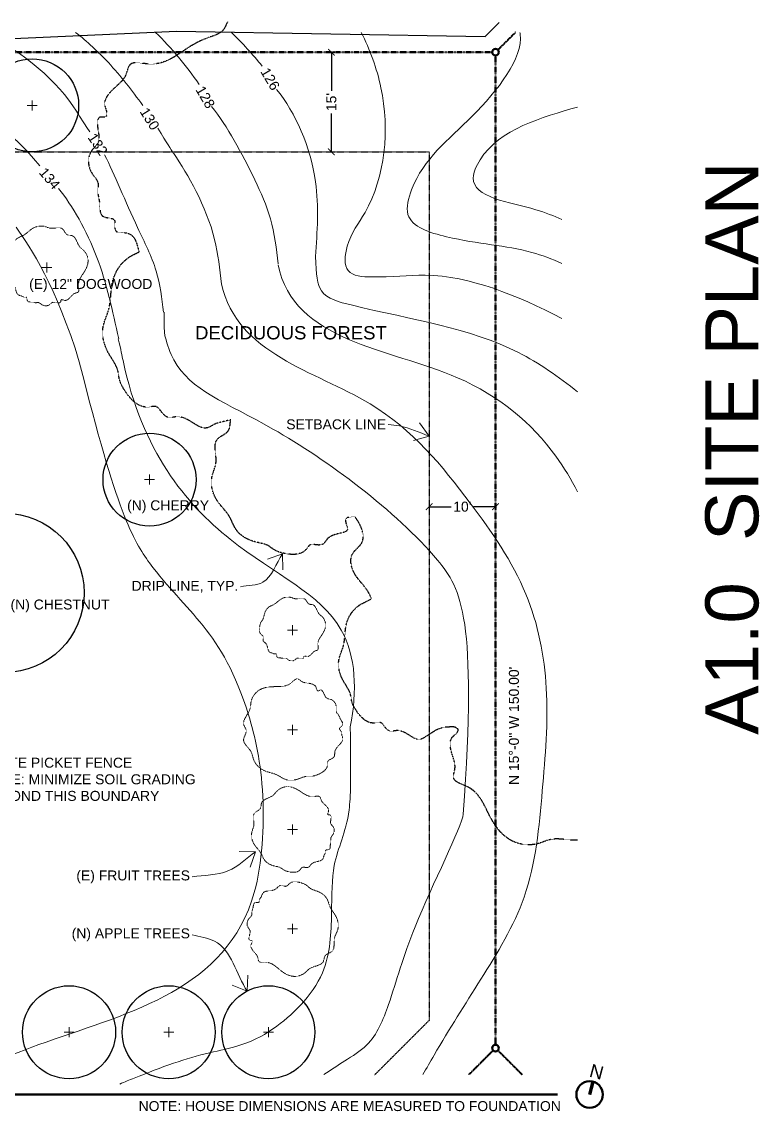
# Model space of a CAD drawing. Header units: inches. Extents: x -54 to 15382, y 469 to 41738.
# Drawn here: x 8406 to 9738, y 10412 to 12382 of the extents above; entities that cross this region are included whole.
import ezdxf

# ---------------------------------------------------------------- set-up
doc = ezdxf.new("R2010")
doc.units = ezdxf.units.IN
doc.header["$MEASUREMENT"] = 0
for name, pattern in [('DASHED2', [0.375, 0.25, -0.125]), ('HIDDEN2', [0.1875, 0.125, -0.0625]), ('PHANTOM2', [1.25, 0.625, -0.125, 0.125, -0.125, 0.125, -0.125])]:
    doc.linetypes.add(name, pattern=pattern)
doc.layers.get('0').update_dxf_attribs({"lineweight": 9})
for name, color, linetype, lineweight in [('1', 7, 'Continuous', 9), ('2', 7, 'Continuous', 18), ('3', 7, 'Continuous', 30), ('5', 7, 'Continuous', 50), ('A-DIMSx', 7, 'Continuous', 9), ('A-TEXT', 7, 'Continuous', 18), ('A-TEXTx', 7, 'Continuous', 18), ('L-PLNT', 7, 'Continuous', 18)]:
    doc.layers.add(name, color=color, linetype=linetype, lineweight=lineweight)
doc.styles.get("Standard").update_dxf_attribs({"font": 'arial.ttf'})
doc.linetypes.add('FENCELINE2', pattern='A,0.25,-0.1,[132,ltypeshp.shx,S=0.1,R=0,X=-0.1,Y=0],-0.1,1', length=1.45)
doc.dimstyles.get("Standard").update_dxf_attribs({"dimtxt": 3, "dimasz": 2, "dimexe": 0.03125, "dimexo": 0.0625, "dimgap": 0.03125, "dimtad": 0, "dimtoh": 1, "dimdec": 4, "dimlfac": 0.99985, "dimzin": 0, "dimdsep": 46, "dimlunit": 4, "dimtxsty": 'Standard', "dimblk": 'ARCHTICK', "dimblk1": 'ARCHTICK', "dimblk2": 'ARCHTICK', "dimcen": 0.09, "dimclrt": 256, "dimadec": 0, "dimazin": 0, "dimtfac": 1, "dimtdec": 4, "dimtofl": 0, "dimtmove": 0, "dimatfit": 3, "dimfxl": 1, "dimtolj": 1, "dimtzin": 0, "dimarcsym": 0})

# ---------------------------------------------------------------- blocks, each defined once
blk = doc.blocks.new('_ArchTick')
at = {"color": 0, "linetype": 'ByBlock', "lineweight": 0, "const_width": 0.15}
blk.add_lwpolyline([(-0.5, -0.5), (0.5, 0.5)], dxfattribs=at)
blk = doc.blocks.new('*D417')
at = {"layer": 'A-DIMSx', "color": 0, "lineweight": -2, "ltscale": 0.1}
for p, q in [((8955.1, 12326.5), (8971.5, 12326.5)), ((8965.5, 12326.5), (8965.5, 12256.9)), ((8965.5, 12146.5), (8965.5, 12216.1)), ((8955.1, 12146.5), (8971.5, 12146.5))]:
    blk.add_line(p, q, dxfattribs=at)
at = {"layer": 'A-DIMSx', "color": 0, "lineweight": -2, "xscale": 12, "yscale": 12, "zscale": 12}
for p, rotation in [((8965.5, 12326.5), 90), ((8965.5, 12146.5), 270)]:
    blk.add_blockref('_ArchTick', p, dxfattribs=dict(at, rotation=rotation))
at = {"layer": 'A-DIMSx', "ltscale": 0.25, "insert": (8965.5, 12236.5), "char_height": 18, "attachment_point": 5, "rotation": 90}
blk.add_mtext("\\A1;15'", dxfattribs=at)
blk = doc.blocks.new('*D419')
at = {"layer": 'A-DIMSx', "color": 0, "lineweight": -2, "ltscale": 0.1}
for p, q in [((9142, 11511.3), (9142, 11499.1)), ((9142, 11505.1), (9181.6, 11505.1)), ((9262, 11505.1), (9222.4, 11505.1)), ((9262, 11511.3), (9262, 11499.1))]:
    blk.add_line(p, q, dxfattribs=at)
at = {"layer": 'A-DIMSx', "color": 0, "lineweight": -2, "xscale": 12, "yscale": 12, "zscale": 12, "rotation": 180}
blk.add_blockref('_ArchTick', (9142, 11505.1), dxfattribs=at)
at = {"layer": 'A-DIMSx', "color": 0, "lineweight": -2, "xscale": 12, "yscale": 12, "zscale": 12}
blk.add_blockref('_ArchTick', (9262, 11505.1), dxfattribs=at)
at = {"layer": 'A-DIMSx', "ltscale": 0.25, "insert": (9202, 11505.1), "char_height": 18, "attachment_point": 5}
blk.add_mtext("\\A1;10'", dxfattribs=at)

msp = doc.modelspace()

# ---------------------------------------------------------------- linework, layer by layer
at = {"layer": '1', "ltscale": 0.1}
for points, knots in [([(8438.5950704, 12120.9324574), (8378.8479626, 12194.9120193), (8222.930734, 12307.9069964), (7984.1571585, 12304.4539408), (7822.5104238, 12317.3780324), (7760.1836929, 12353.2498029), (7747.8049853, 12362.5008975)], [343.4733793317, 343.4733793317, 343.4733793317, 343.4733793317, 634.2903649742, 880.312311174, 1052.4087822108, 1101.2924341193, 1101.2924341193, 1101.2924341193, 1101.2924341193]), ([(8528.9508259, 12182.655226), (8513.460478, 12205.6935737), (8479.7707006, 12266.0930567), (8408.1922338, 12328.7958954), (8336.321731, 12361.7827841), (8334.7294586, 12362.5008975)], [353.76617131, 353.76617131, 353.76617131, 353.76617131, 384.6410889827, 616.391739887, 621.6286824066, 621.6286824066, 621.6286824066, 621.6286824066]), ([(8624.6084967, 12230.5445083), (8605.519552, 12257.5365835), (8568.8396119, 12304.4692531), (8524.441604, 12345.7501752), (8503.2783664, 12362.5008975)], [356.6813855435, 356.6813855435, 356.6813855435, 356.6813855435, 455.9034238964, 536.1308629652, 536.1308629652, 536.1308629652, 536.1308629652]), ([(9019.5288962, 12362.5008975), (9035.0614743, 12330.7619253), (9074.5955783, 12226.8944469), (9060.6199523, 12074.557627), (8992.4277639, 11989.2149534), (8986.0892018, 11923.138991), (9061.0267905, 11917.8712365), (9186.6595441, 11935.1260875), (9299.4123514, 11887.5588099), (9382.0032097, 11845.2179717)], [142.0443008924, 142.0443008924, 142.0443008924, 142.0443008924, 248.0428412702, 475.3561808662, 544.4336273008, 588.5390780998, 632.4369802438, 728.9745699429, 992.2006170612, 992.2006170612, 992.2006170612, 992.2006170612]), ([(9305.9408635, 12362.5008975), (9306.1864636, 12361.3436732), (9313.8877405, 12317.6613809), (9217.1081553, 12196.153086), (9121.6018077, 12127.5424429), (9092.2173947, 12016.3086665), (9207.4319611, 11979.8221649), (9298.046989, 11977.5519537), (9363.9496816, 11952.8072014), (9382.0032097, 11944.9592489)], [198.0161372932, 198.0161372932, 198.0161372932, 198.0161372932, 202.7059434282, 373.2033591543, 546.6667448493, 591.5741993179, 671.9390767826, 829.0037514189, 888.2999344249, 888.2999344249, 888.2999344249, 888.2999344249]), ([(8936.9020729, 11957.4436954), (8939.9618748, 12002.5889635), (8947.4047633, 12112.4036559), (8900.5337525, 12217.0287968), (8866.6202763, 12259.4534527)], [0, 0, 0, 0, 134.558736087, 327.3106312568, 327.3106312568, 327.3106312568, 327.3106312568]), ([(8869.6270942, 11943.9526058), (8866.2923556, 11971.5061501), (8859.9098508, 12024.2421068), (8815.8634304, 12122.7156793), (8777.7236727, 12192.0409695), (8749.2002139, 12228.6340409)], [0, 0, 0, 0, 82.7583501635, 158.3948952592, 320.93833496, 320.93833496, 320.93833496, 320.93833496]), ([(9410.2401397, 12227.4125638), (9346.4916682, 12209.192474), (9254.9880123, 12184.162834), (9202.7099531, 12065.7252389), (9313.3905216, 12052.6445338), (9367.700337, 12030.4868574), (9382.0032097, 12024.2032063)], [442.2353065394, 442.2353065394, 442.2353065394, 442.2353065394, 624.6416593381, 659.4579678436, 786.1191712098, 834.8236528033, 834.8236528033, 834.8236528033, 834.8236528033]), ([(8766.8335622, 11907.4979938), (8763.8560122, 11934.6244941), (8753.8733014, 12025.5704086), (8697.3891971, 12119.608044), (8669.2530779, 12160.78373), (8651.7051918, 12189.2022101)], [0, 0, 0, 0, 81.3580284376, 272.7657540604, 320.0436776819, 320.0436776819, 320.0436776819, 320.0436776819]), ([(8662.3706383, 11856.5132138), (8659.234281, 11881.7770041), (8652.5716658, 11935.4452885), (8603.5873753, 12030.456103), (8573.7877907, 12105.8726222), (8555.8939476, 12141.2543815)], [0, 0, 0, 0, 75.767177518, 160.9534587149, 317.6460068284, 317.6460068284, 317.6460068284, 317.6460068284]), ([(8581.3047532, 11808.5522855), (8570.5388225, 11858.4761572), (8548.7577486, 11959.4795511), (8497.8233988, 12049.6234098), (8472.6435619, 12080.0538821)], [0, 0, 0, 0, 152.3082805518, 308.1422317404, 308.1422317404, 308.1422317404, 308.1422317404]), ([(8936.9020729, 11957.4436954), (8938.5978534, 11924.2367793), (8940.4795549, 11885.1332847), (9095.5701998, 11844.7182707), (9256.1871436, 11823.4151979), (9375.9297164, 11740.2470042), (9410.2401397, 11712.6324156)], [0, 0, 0, 0, 47.7400892999, 106.7864742109, 420.9535666937, 552.599087441, 552.599087441, 552.599087441, 552.599087441]), ([(9410.2401397, 11531.8228985), (9398.7293493, 11554.4342194), (9347.3303296, 11639.9906114), (9173.0883243, 11785.5095273), (8897.5502817, 11802.860511), (8869.2518115, 11942.5568349)], [3320.4224817574, 3320.4224817574, 3320.4224817574, 3320.4224817574, 3397.1898012699, 3624.2541881249, 3998.267200424, 3998.267200424, 3998.267200424, 3998.267200424]), ([(9130.4830912, 10478.5008975), (9137.5656681, 10490.043633), (9171.9752361, 10550.813634), (9236.2197376, 10651.3094219), (9330.1999959, 10803.6386888), (9346.1755127, 10989.2609458), (9362.378469, 11172.7995047), (9326.3961861, 11358.1811378), (9205.3251144, 11530.652176), (9043.8609335, 11728.1043839), (8795.7351483, 11780.4878114), (8766.8335622, 11907.4979938)], [1906.6666774259, 1906.6666774259, 1906.6666774259, 1906.6666774259, 1945.8191801988, 2106.8854085845, 2274.9458862955, 2470.0310872263, 2655.4086838617, 2829.2985472623, 3022.1361204525, 3276.9061868886, 3606.5407865628, 3606.5407865628, 3606.5407865628, 3606.5407865628]), ([(9203.8533033, 10949.5296851), (9228.3596739, 11303.9577029), (9155.9975358, 11442.9738063), (8850.890759, 11668.8961244), (8695.5815304, 11719.8586307), (8667.5181454, 11802.3452819), (8663.0702209, 11820.7065346), (8663.3500376, 11856.5982764)], [0, 0, 0, 0, 127.3908545714, 342.1014700026, 527.1790786298, 569.5081688466, 582.6925965468, 582.6925965468, 582.6925965468, 582.6925965468]), ([(8999.6235506, 11107.2008953), (9012.6223378, 11171.9052544), (9005.9779985, 11323.1773369), (8778.6371366, 11417.2625764), (8619.7995373, 11610.4161681), (8585.5843482, 11786.8524675), (8580.3780859, 11808.7654672)], [1075.0369567448, 1075.0369567448, 1075.0369567448, 1075.0369567448, 1194.7249157451, 1361.7393184498, 1530.7415141132, 1539.6179363894, 1539.6179363894, 1539.6179363894, 1539.6179363894]), ([(8510.0882437, 11767.144225), (8577.5879677, 11495.3524799), (8673.5707002, 11328.5083212), (8786.239765, 11272.8057796), (8848.0868297, 10999.5290023), (8830.2531285, 10645.2735197), (8524.6390097, 10573.0672536), (8317.837127, 10485.9807662), (8258.0954937, 10466.1978865)], [0, 0, 0, 0, 178.4559228614, 577.4070931827, 680.104435429, 773.5667602222, 1079.7849429558, 1216.8335995544, 1216.8335995544, 1216.8335995544, 1216.8335995544]), ([(8583.2747526, 10461.243452), (8592.094036, 10465.2610047), (8651.8496936, 10489.7590743), (8740.3419632, 10521.1793677), (8842.2474382, 10534.4077449), (8962.4102574, 10650.7058794), (8966.4795148, 10776.0831775), (8966.1126748, 10872.5661194), (9000.3443576, 10927.0648015), (9000.6736174, 11011.2902722), (8999.6235506, 11107.2008953)], [328.8302444497, 328.8302444497, 328.8302444497, 328.8302444497, 354.1481122149, 504.9272381112, 632.9110439964, 727.2224572895, 804.9032480814, 886.079907677, 998.326483608, 1060.8046031233, 1060.8046031233, 1060.8046031233, 1060.8046031233]), ([(8951.8718025, 10478.5008975), (8964.4877297, 10486.5443238), (8990.2105114, 10504.2947576), (9042.100319, 10535.0567237), (9077.1078895, 10622.5422714), (9109.1749957, 10747.6642536), (9201.1083352, 10926.3469651), (9203.8533033, 10949.5296851)], [1665.3387798493, 1665.3387798493, 1665.3387798493, 1665.3387798493, 1710.4920130598, 1758.9699901187, 1842.3964625003, 1977.2250680392, 2163.3143241566, 2163.3143241566, 2163.3143241566, 2163.3143241566])]:
    msp.add_open_spline(points, degree=3, knots=knots, dxfattribs=at)
for points in [[(8726.7953559, 12268.5276786), (8703.0894394, 12301.9944544), (8677.0821346, 12334.2568751), (8647.7342071, 12362.5008975)], [(8840.4893638, 12301.4553604), (8823.229028, 12322.9723436), (8804.5218096, 12343.1614058), (8784.888912, 12362.5008975)], [(8510.0882437, 11767.144225), (8469.4500271, 11901.7210813), (8421.79914, 11974.6083546), (8395.8455101, 12010.2499825)]]:
    msp.add_open_spline(points, degree=3, dxfattribs=at)
at = {"layer": '2', "linetype": 'HIDDEN2', "ltscale": 0.005}
for points, knots in [([(8409.2431805, 11884.1711256), (8408.3415495, 11884.7039502), (8405.3342619, 11886.4811259), (8396.9711552, 11887.3738437), (8395.2495193, 11899.2921213), (8392.0643535, 11908.268743), (8384.3056558, 11912.2294595), (8384.9025642, 11918.4191742), (8385.9073937, 11924.5487001), (8374.9240203, 11930.0735354), (8376.1899078, 11944.8234775), (8379.6038054, 11955.577722), (8385.9950163, 11962.836857), (8387.0908691, 11975.9750971), (8395.6166815, 11990.675738), (8412.8919872, 11996.0130122), (8424.8878912, 12010.3860065), (8444.6094775, 12014.3199134), (8460.6169289, 12005.4304804), (8480.3711556, 12013.6231747), (8485.5058219, 11994.9596604), (8504.0112009, 11996.9309237), (8506.1443727, 11976.4824247), (8521.4063703, 11966.8940242), (8527.5986013, 11952.6103385), (8524.3287349, 11938.4391461), (8516.2809513, 11924.1287814), (8505.3768212, 11911.4199786), (8511.3139812, 11892.5977121), (8499.6740546, 11890.9711825), (8494.4826639, 11883.4975275), (8485.873173, 11876.3203947), (8480.5581924, 11879.3010936), (8476.0277255, 11879.4055564), (8477.8125958, 11872.2060475), (8467.820175, 11874.2988161), (8460.6652123, 11875.0273285), (8454.8090936, 11867.1699116), (8443.6865661, 11867.9847934), (8437.6359776, 11874.8927886), (8431.0051569, 11873.2404897), (8424.8894549, 11875.5861534), (8414.6831198, 11874.1829881), (8416.2206088, 11885.8797637), (8410.6576896, 11883.4296093), (8409.1600856, 11884.2128891), (8409.1188511, 11884.2344557)], [0, 0, 0, 0, 3.1553790137, 10.5244076921, 22.3474095649, 33.6736313234, 38.662054522, 45.9408073797, 50.0172184912, 55.945467806, 77.2431375416, 85.3117667487, 90.2953802355, 105.5009609513, 123.4974048376, 137.23344123, 157.5121624871, 178.0889487975, 190.7442590928, 211.6370137145, 225.211557352, 234.0754977603, 258.6612192331, 268.9113549411, 287.8518600256, 300.2353518622, 311.3786143265, 337.090515851, 348.6903647688, 354.9310609613, 366.431400397, 377.0525509412, 382.3354847779, 384.6311187754, 387.9322772796, 397.4358386611, 403.2747462806, 410.2789791169, 423.3839533172, 430.4158491086, 435.4008059295, 441.8844378894, 451.0369532606, 458.1033157, 463.031390038, 463.1709195083, 463.1709195083, 463.1709195083, 463.1709195083]), ([(8861.6456723, 11239.0437336), (8860.9238617, 11239.4702921), (8858.5163449, 11240.8930296), (8851.8211685, 11241.6077045), (8850.442894, 11251.1490117), (8847.8929748, 11258.3353443), (8841.6816647, 11261.5061391), (8842.1595262, 11266.4613827), (8842.9639534, 11271.3684416), (8834.1710939, 11275.7914088), (8835.184514, 11287.5996359), (8837.917547, 11296.2090638), (8843.0341007, 11302.0204436), (8843.9113976, 11312.5384051), (8850.7368297, 11324.3071637), (8864.5667643, 11328.5799768), (8874.1702162, 11340.0864343), (8889.9585474, 11343.2357664), (8902.7734874, 11336.1192337), (8918.5879492, 11342.6779846), (8922.6985624, 11327.7367045), (8937.5132455, 11329.3148209), (8939.2209794, 11312.9445517), (8951.4391383, 11305.2684531), (8956.3963964, 11293.8334925), (8953.7786692, 11282.4885898), (8947.3359281, 11271.0322711), (8938.6065077, 11260.8581003), (8943.359566, 11245.7897294), (8934.0410957, 11244.4875934), (8929.8850712, 11238.5044772), (8922.9926493, 11232.7587452), (8918.7376835, 11235.1449763), (8915.1107688, 11235.2286051), (8916.5396662, 11229.4649597), (8908.5401246, 11231.1403484), (8902.8121411, 11231.723567), (8898.1239614, 11225.4332261), (8889.2197006, 11226.0855887), (8884.3758359, 11231.6158596), (8879.06746, 11230.2930937), (8874.171468, 11232.1709403), (8866.000675, 11231.047621), (8867.2315287, 11240.4116025), (8862.778073, 11238.4501046), (8861.5791498, 11239.0771678), (8861.5461391, 11239.0944331)], [0, 0, 0, 0, 2.5260731139, 8.4254294635, 17.890462674, 26.9577931411, 30.9513297869, 36.7784148429, 40.0418302567, 44.7877549591, 61.8378369537, 68.2972661435, 72.286952322, 84.4599459499, 98.8671955543, 109.8637294324, 126.0980810995, 142.5710519988, 152.7023988025, 169.4283215826, 180.2955706728, 187.3916949264, 207.074062632, 215.2799206647, 230.4429487668, 240.3566883362, 249.277548743, 269.8614921825, 279.1478778589, 284.1439353199, 293.3506575942, 301.853535604, 306.0828459561, 307.9206408122, 310.5634192885, 318.1715990944, 322.8460003274, 328.4533153835, 338.9446455349, 344.5741064716, 348.564868071, 353.7554104126, 361.0825565029, 366.7396100909, 370.6848337976, 370.7965356382, 370.7965356382, 370.7965356382, 370.7965356382]), ([(8983.4781568, 11098.1447167), (8983.5620306, 11096.8395008), (8983.8417819, 11092.4861016), (8988.7995688, 11083.2263212), (8977.7081038, 11073.0707892), (8970.6818027, 11063.4726076), (8972.0479758, 11052.6798938), (8965.2394728, 11048.9446649), (8958.2063282, 11045.6727952), (8960.2249881, 11030.4520774), (8944.1105286, 11021.3895489), (8930.6102926, 11017.3531051), (8918.6245882, 11018.8468221), (8904.2932236, 11010.7418076), (8883.1259546, 11009.2074625), (8865.4724766, 11023.2865482), (8842.2039367, 11025.564285), (8824.2792567, 11043.1549257), (8822.2015501, 11065.9266779), (8799.858103, 11080.5570993), (8815.5124977, 11098.9773551), (8800.4686011, 11116.6923853), (8820.0754536, 11133.2694053), (8819.2432557, 11155.7630886), (8829.6334301, 11172.1959366), (8846.5593064, 11178.7831463), (8866.9876892, 11180.5365387), (8887.7709769, 11178.2157858), (8903.0250822, 11197.575959), (8912.8867681, 11186.704942), (8924.2504264, 11186.6004581), (8937.7109317, 11182.7594371), (8938.3707331, 11175.1780193), (8941.4478084, 11170.4283402), (8947.6242171, 11177.3318665), (8952.4887405, 11165.5467154), (8956.766696, 11157.6493887), (8968.9937654, 11157.1285713), (8975.971754, 11145.0752995), (8973.0950213, 11133.9737314), (8979.461925, 11128.2911123), (8981.3400988, 11120.3296357), (8989.9634245, 11110.7813142), (8976.8094373, 11104.1454898), (8983.2491385, 11100.1260229), (8983.4934648, 11098.0295885), (8983.500192, 11097.9718661)], [0, 0, 0, 0, 3.9405514712, 13.1432610897, 27.9082535742, 42.0528490789, 48.282572446, 57.3725423536, 62.4633120305, 69.8667242537, 96.4640247504, 106.5404208201, 112.7641376451, 131.7534169675, 154.2280271881, 171.3820863926, 196.7068871647, 222.4039223591, 238.2083317137, 264.2999595668, 281.2523407763, 292.3219502476, 323.0254887125, 335.8262290255, 359.4798170258, 374.9447696552, 388.8608789739, 420.9708318315, 435.4571428324, 443.2507500204, 457.6127899799, 470.8768670433, 477.4743859504, 480.3412567406, 484.4638629135, 496.3322541972, 503.624093279, 512.3712326519, 528.7371985596, 537.5188844316, 543.744278861, 551.8412730246, 563.27126535, 572.0959944191, 578.2503519458, 578.4246013964, 578.4246013964, 578.4246013964, 578.4246013964]), ([(8954.0272599, 10878.1865494), (8953.4757228, 10877.2532536), (8951.6361335, 10874.1403516), (8950.712064, 10865.4835366), (8938.3752224, 10863.7014377), (8929.0833461, 10860.4044105), (8924.9835312, 10852.3732312), (8918.5764368, 10852.9911026), (8912.2316449, 10854.0312213), (8906.5127802, 10842.6621172), (8891.2448274, 10843.972462), (8880.112899, 10847.5062541), (8872.5988268, 10854.1219212), (8858.9991783, 10855.2562598), (8843.7822581, 10864.0814945), (8838.2575414, 10881.9635004), (8823.3797746, 10894.3806947), (8819.3077109, 10914.7948933), (8828.5093364, 10931.3645186), (8820.0289187, 10951.8125039), (8839.3478865, 10957.1274972), (8837.3073933, 10976.282776), (8858.4740336, 10978.4908636), (8868.3991739, 10994.2888552), (8883.1844957, 11000.6985542), (8897.8533734, 10997.3138518), (8912.6663109, 10988.9834339), (8925.8214406, 10977.6963561), (8945.3047359, 10983.8420263), (8946.9883884, 10971.7933112), (8954.7245145, 10966.4196014), (8962.1537047, 10957.5077494), (8959.0683251, 10952.0061093), (8958.9601936, 10947.3165347), (8966.4125457, 10949.1640887), (8964.2462801, 10938.820739), (8963.4921827, 10931.4144976), (8971.6255482, 10925.3527149), (8970.7820481, 10913.8395698), (8963.6314476, 10907.5764875), (8965.3417744, 10900.7127956), (8962.9137322, 10894.3823132), (8964.3661759, 10883.8175366), (8952.2586153, 10885.4090216), (8954.7948179, 10879.6507354), (8953.9840297, 10878.1005363), (8953.9617058, 10878.0578537)], [0, 0, 0, 0, 3.2661943684, 10.8940196993, 23.1322395665, 34.8562326468, 40.0198468076, 47.5542258757, 51.7737985348, 57.9102450415, 79.9558784337, 88.3078739189, 93.4665094533, 109.2061026641, 127.8345727833, 142.0530119989, 163.0439119445, 184.3433448411, 197.443103392, 219.0696012512, 233.120876166, 242.2961137894, 267.7452736741, 278.3553890924, 297.9610753736, 310.7794693357, 322.3140776815, 348.9289685057, 360.9361983962, 367.3960647609, 379.3002904453, 390.294450558, 395.7629184253, 398.1391739566, 401.5562675192, 411.393589289, 417.4375564642, 424.6877745031, 438.2529889335, 445.5318414368, 450.6918674826, 457.403201399, 466.8771485958, 474.1916781988, 479.2928240769, 479.4372537534, 479.4372537534, 479.4372537534, 479.4372537534]), ([(8836.4244058, 10796.4864642), (8837.1388983, 10797.4414462), (8839.5220066, 10800.6266802), (8841.5648222, 10809.9844322), (8855.2700674, 10810.4625696), (8865.825671, 10812.9606344), (8871.2671934, 10821.2554823), (8878.2009419, 10819.8157918), (8885.0162051, 10817.9217193), (8892.6264624, 10829.6742031), (8909.168738, 10826.4206645), (8920.9223526, 10821.2284929), (8928.3516738, 10813.0970465), (8943.090316, 10810.2349196), (8958.6807669, 10798.7684554), (8962.5910356, 10778.5522448), (8977.3822813, 10763.1977039), (8979.4018715, 10740.3852443), (8967.362465, 10723.3602219), (8974.199429, 10699.9851958), (8952.4366236, 10696.4756318), (8952.3843944, 10675.2822756), (8928.9712361, 10675.3910246), (8916.2325268, 10659.2962011), (8899.2976319, 10654.0488083), (8883.6578912, 10659.4996364), (8868.4502771, 10670.3767536), (8855.4083285, 10684.2898974), (8833.3667559, 10679.8914178), (8832.9619354, 10693.2698021), (8825.1416744, 10700.0693997), (8818.0789657, 10710.7020553), (8822.1094032, 10716.351307), (8822.7868107, 10721.4673868), (8814.4159112, 10720.335277), (8818.0184004, 10731.3894778), (8819.7262105, 10739.3997477), (8811.5535299, 10746.9992517), (8813.8487911, 10759.490569), (8822.4161352, 10765.4879057), (8821.3639237, 10773.1986276), (8824.7742575, 10779.8327566), (8824.4453771, 10791.5605949), (8837.4976215, 10788.3763922), (8835.4103533, 10794.9766057), (8836.481942, 10796.575382), (8836.5114468, 10796.6194021)], [0, 0, 0, 0, 3.5933907155, 11.9853458879, 25.4495493874, 38.348012593, 44.0289002229, 52.3180480006, 56.9603232318, 63.7114982742, 87.9655889418, 97.1542591945, 102.8296694558, 120.1460020835, 140.6406095748, 156.2834041251, 179.3771017031, 202.8102400236, 217.2222882495, 241.0152557986, 256.4741400916, 266.5685221063, 294.5670930829, 306.2400941155, 327.8098119913, 341.9123094718, 354.6024160185, 383.8834969325, 397.0935706578, 404.2005646698, 417.2973155746, 429.3928336051, 435.4091141586, 438.0234149627, 441.7828214453, 452.6056129653, 459.2550444083, 467.2315648624, 482.1556967695, 490.1637201921, 495.8406602616, 503.2243129974, 513.647328304, 521.6946028379, 527.3067643229, 527.4656624778, 527.4656624778, 527.4656624778, 527.4656624778])]:
    msp.add_open_spline(points, degree=3, knots=knots, dxfattribs=at)
at = {"layer": '3', "linetype": 'FENCELINE2', "ltscale": 0.3, "flags": 128}
msp.add_lwpolyline([(7596.8737673, 12332.3694357), (7748.2473789, 12341.3478431), (8163.1766462, 12341.3478431), (8685.5683797, 12364.9342443), (9243.0576201, 12355.2816795), (9268.3687899, 12380.5928494)], dxfattribs=at)
at = {"layer": '3', "linetype": 'DASHED2', "ltscale": 0.5}
for points in [[(7102.0032097, 12146.5008975), (9142.0032097, 12146.5008975)], [(9142.0032097, 12146.5008975), (9142.0032097, 10576.2065249)], [(9142.0032097, 10576.2065249), (9043.0253692, 10477.2286844)]]:
    msp.add_lwpolyline(points, dxfattribs=at)
at = {"layer": '3', "ltscale": 0.25}
for centre, radius in [((8424.9564386, 12230.5008975), 84), ((8637.0268705, 11554.0651803), 84), ((8375.0107764, 11349.2760351), 144), ((8491.6612344, 10555.1024065), 84), ((8671.6612344, 10555.1024065), 84), ((8851.6612344, 10555.1024065), 84)]:
    msp.add_circle(centre, radius, dxfattribs=at)
at = {"layer": '3', "linetype": 'HIDDEN2', "ltscale": 0.005}
for points, knots in [([(8777.746518, 12381.5957005), (8774.0980689, 12372.8876519), (8767.3099824, 12359.3348149), (8736.7278888, 12352.278291), (8693.9284254, 12328.2089656), (8655.9189158, 12295.5968744), (8599.6252484, 12313.353743), (8594.7606209, 12278.5410302), (8572.4084005, 12263.0146098), (8550.9430192, 12237.2653295), (8559.8576988, 12221.3692763), (8560.1701264, 12207.819548), (8538.6378225, 12213.1577412), (8544.8968785, 12183.2723916), (8547.0757148, 12161.8733168), (8523.5757385, 12144.3588269), (8526.0128886, 12111.0935525), (8546.6733324, 12092.9974417), (8541.7316342, 12073.1659716), (8548.7470491, 12054.8751196), (8544.5504599, 12024.3499947), (8579.5331969, 12028.9483197), (8572.2052709, 12012.3107313), (8574.5479054, 12007.8316946), (8574.6124066, 12007.7083705)], [839.6253752888, 839.6253752888, 839.6253752888, 839.6253752888, 860.9078426718, 897.9444115544, 931.2717002771, 1008.170899992, 1042.8637482727, 1061.5284332789, 1095.9236684276, 1127.6894239135, 1143.4896316033, 1150.3554177484, 1160.2285283333, 1188.6517962112, 1206.1148112558, 1227.0630829821, 1266.2574625702, 1287.2884687104, 1302.1974862243, 1321.5887439455, 1348.9621028063, 1370.0961918572, 1384.8350851424, 1385.2523901245, 1385.2523901245, 1385.2523901245, 1385.2523901245]), ([(8574.422999, 12008.0802148), (8575.7435316, 12001.2979522), (8586.2285938, 12001.3695061), (8610.9010429, 11999.1557787), (8614.7641313, 11977.5493338), (8617.8522362, 11965.3769633)], [0, 0, 0, 0, 9.437113032, 31.4764167958, 65.8192119629, 65.8192119629, 65.8192119629, 65.8192119629]), ([(8784.004694, 11662.1150783), (8762.4937754, 11657.066264), (8753.8217356, 11654.8366349), (8737.0451666, 11641.2962425), (8712.3222531, 11659.7780818), (8690.2785046, 11670.275338), (8669.0365764, 11663.3913383), (8658.899381, 11675.6923762), (8649.6106544, 11688.6236939), (8619.6888359, 11678.7298652), (8595.2484231, 11707.7592261), (8581.9437373, 11733.4395764), (8580.3705886, 11758.1813992), (8558.5432582, 11783.9812877), (8547.3511231, 11826.0802055), (8568.9893044, 11867.0664522), (8564.6807289, 11914.8611832), (8590.4185582, 11953.4254984), (8612.2903, 11962.6029663), (8617.8522362, 11965.3769633)], [0, 0, 0, 0, 8.0882499854, 26.9774375728, 57.2835891661, 86.3163337503, 99.1032647931, 117.7610464539, 128.2101975603, 143.4062048307, 197.9989736161, 218.6814620849, 231.4560642915, 270.4328520139, 316.5635185252, 351.7733920986, 403.7542686262, 456.49918163, 475.1435740379, 475.1435740379, 475.1435740379, 475.1435740379]), ([(9007.8745943, 11486.6775217), (8993.0062471, 11486.7357531), (8988.7890188, 11477.1252745), (9000.8838767, 11460.277058), (8976.8734549, 11456.8086705), (8958.7892582, 11450.3918729), (8950.8100454, 11434.7612919), (8938.3403189, 11435.9638163), (8925.991848, 11437.9881341), (8914.8615799, 11415.8611592), (8885.14652, 11418.4114012), (8863.4811452, 11425.2889993), (8848.8569772, 11438.1646577), (8822.3888333, 11440.3723498), (8792.7730949, 11457.5483511), (8782.020685, 11492.3509789), (8753.0650196, 11516.5177862), (8745.1398171, 11556.248662), (8763.0483644, 11588.4970855), (8746.5434586, 11628.2937182), (8784.1427552, 11638.6379567), (8782.2342146, 11656.5545219), (8783.972956, 11662.0183406), (8784.004694, 11662.1150783)], [0, 0, 0, 0, 6.356789466, 21.20234801, 45.02082859, 67.838501792, 77.8881205231, 92.5518104603, 100.7641003625, 112.7070817387, 155.6131168096, 171.8680823543, 181.9080114967, 212.5409956477, 248.7964199321, 276.4688773654, 317.3221508104, 358.7759026075, 384.2711419507, 426.3614397934, 453.7085558211, 471.5657459618, 471.8894045374, 471.8894045374, 471.8894045374, 471.8894045374]), ([(9037.961276, 11339.132656), (9036.1124814, 11343.1300082), (9028.7324433, 11359.7638647), (9003.6113263, 11380.7303037), (8995.6861238, 11420.4611795), (9030.851908, 11441.0145112), (9019.2426699, 11473.0856825), (9007.8745943, 11486.6775217)], [263.3608116552, 263.3608116552, 263.3608116552, 263.3608116552, 276.4688773654, 317.3221508104, 358.7759026075, 384.2711419507, 421.9279119216, 421.9279119216, 421.9279119216, 421.9279119216]), ([(9188.6146376, 11106.7584444), (9165.1778092, 11107.8560876), (9136.757593, 11090.2964634), (9123.5724025, 11079.6546776), (9104.1419501, 11094.1800894), (9086.8171309, 11102.4301864), (9070.1224855, 11097.0198521), (9062.1553706, 11106.6875934), (9054.8550919, 11116.8506897), (9031.3386699, 11109.0748438), (9012.1302429, 11131.8898576), (9001.6737058, 11152.0727872), (9000.4373227, 11171.5181009), (8983.2825928, 11191.7949791), (8974.4863703, 11224.8817356), (8991.4924425, 11257.0940116), (8988.1062085, 11294.6572723), (9010.2774092, 11327.8775242), (9031.382148, 11334.2890828), (9037.961276, 11339.132656)], [0, 0, 0, 0, 6.356789466, 21.20234801, 45.02082859, 67.838501792, 77.8881205231, 92.5518104603, 100.7641003625, 112.7070817387, 155.6131168096, 171.8680823543, 181.9080114967, 212.5409956477, 248.7964199321, 276.4688773654, 317.3221508104, 358.7759026075, 382.7429936384, 382.7429936384, 382.7429936384, 382.7429936384]), ([(9410.2401397, 10902.3062249), (9396.0207921, 10901.1469329), (9368.0103096, 10909.2600087), (9332.9106734, 10890.7064651), (9293.2672658, 10895.2670111), (9266.0003726, 10920.687615), (9244.5480082, 10956.8927408), (9230.3115824, 10997.3858742), (9180.920208, 11008.3293628), (9192.2275367, 11036.2525919), (9182.2906879, 11057.3549625), (9177.3927679, 11085.6649002), (9190.8211851, 11093.6431258), (9196.6775945, 11103.2673232), (9190.8469386, 11105.2782541), (9188.6146376, 11106.7584444)], [619.3791357921, 619.3791357921, 619.3791357921, 619.3791357921, 663.0099963428, 689.2835229983, 737.8325256051, 769.5743495308, 798.1371716948, 864.0428679033, 893.776029339, 909.7724124536, 939.2505075071, 966.4750331022, 980.0164443509, 985.900698252, 993.5226651934, 993.5226651934, 993.5226651934, 993.5226651934])]:
    msp.add_open_spline(points, degree=3, knots=knots, dxfattribs=at)
at = {"layer": '5', "linetype": 'PHANTOM2', "ltscale": 0.2}
msp.add_line((9266.2458504, 12330.7435381), (9298.0032097, 12362.5008975), dxfattribs=at)
at = {"layer": '5', "linetype": 'PHANTOM2', "ltscale": 0.5}
msp.add_line((9266.2458504, 10522.2582568), (9310.0032097, 10478.5008975), dxfattribs=at)
at = {"layer": '5', "ltscale": 0.1}
for p, q in [((9431.0341526, 10442.7597165), (9437.2458097, 10465.9419363)), ((9432.0000785, 10442.5008975), (9438.2117355, 10465.6831173)), ((9432.9660043, 10442.2420784), (9439.1776614, 10465.4242982)), ((6768.0000785, 10442.5008975), (9374.2401397, 10442.5008975))]:
    msp.add_line(p, q, dxfattribs=at)
at = {"layer": '5', "linetype": 'PHANTOM2', "ltscale": 0.5, "flags": 128}
for points in [[(6988.0032097, 12326.5008975), (9256.0032097, 12326.5008975)], [(9262.0032097, 12320.5008975), (9262.0032097, 10532.5008975)], [(9257.760569, 10522.2582568), (9214.0032097, 10478.5008975)]]:
    msp.add_lwpolyline(points, dxfattribs=at)
at = {"layer": '5', "ltscale": 0.1}
for centre, radius in [((9262.0032097, 12326.5008975), 6), ((9262.0032097, 10526.5008975), 6), ((9432.0000785, 10442.5008975), 24)]:
    msp.add_circle(centre, radius, dxfattribs=at)
at = {"layer": 'L-PLNT', "ltscale": 0.1}
for p, q in [((8424.9564386, 12230.5008975), (8415.9564386, 12230.5008975)), ((8424.9564386, 12239.5008975), (8424.9564386, 12221.5008975)), ((8424.9564386, 12230.5008975), (8433.9564386, 12230.5008975)), ((8442.3737981, 11937.5749817), (8460.3737981, 11937.5749817)), ((8451.3737981, 11937.5749817), (8451.3737981, 11946.5749817)), ((8451.3737981, 11937.5749817), (8451.3737981, 11928.5749817)), ((8637.0268705, 11554.0651803), (8637.0268705, 11563.0651803)), ((8628.0268705, 11554.0651803), (8646.0268705, 11554.0651803)), ((8637.0268705, 11554.0651803), (8637.0268705, 11545.0651803)), ((8895.3737981, 11281.7967735), (8895.3737981, 11290.7967735)), ((8886.3737981, 11281.7967735), (8904.3737981, 11281.7967735)), ((8895.3737981, 11281.7967735), (8895.3737981, 11272.7967735)), ((8895.3737981, 11101.7967735), (8895.3737981, 11110.7967735)), ((8886.3737981, 11101.7967735), (8904.3737981, 11101.7967735)), ((8895.3737981, 11101.7967735), (8895.3737981, 11092.7967735)), ((8895.3737981, 10921.7967735), (8895.3737981, 10930.7967735)), ((8886.3737981, 10921.7967735), (8904.3737981, 10921.7967735)), ((8895.3737981, 10921.7967735), (8895.3737981, 10912.7967735)), ((8886.3737981, 10741.7967735), (8904.3737981, 10741.7967735)), ((8895.3737981, 10741.7967735), (8895.3737981, 10750.7967735)), ((8895.3737981, 10741.7967735), (8895.3737981, 10732.7967735)), ((8491.6612344, 10555.1024065), (8491.6612344, 10564.1024065)), ((8671.6612344, 10555.1024065), (8671.6612344, 10564.1024065)), ((8851.6612344, 10555.1024065), (8851.6612344, 10564.1024065)), ((8482.6612344, 10555.1024065), (8500.6612344, 10555.1024065)), ((8491.6612344, 10555.1024065), (8491.6612344, 10546.1024065)), ((8662.6612344, 10555.1024065), (8680.6612344, 10555.1024065)), ((8671.6612344, 10555.1024065), (8671.6612344, 10546.1024065)), ((8842.6612344, 10555.1024065), (8860.6612344, 10555.1024065)), ((8851.6612344, 10555.1024065), (8851.6612344, 10546.1024065))]:
    msp.add_line(p, q, dxfattribs=at)

# ---------------------------------------------------------------- texts
at = {"ltscale": 0.5, "insert": (9640.9663685, 11092.6674618), "char_height": 96, "attachment_point": 1, "rotation": 90}
msp.add_mtext('{A1.0  SITE PLAN}', dxfattribs=at)
at = {"ltscale": 0.1, "insert": (9444.7203682, 10483.607949), "char_height": 24, "width": 44.602312358, "attachment_point": 5, "rotation": 345}
msp.add_mtext('{N}', dxfattribs=at)
at = {"ltscale": 0.5, "insert": (8617.3086652, 10430.5882281), "char_height": 18, "width": 856.235735957, "attachment_point": 1}
msp.add_mtext('{NOTE: HOUSE DIMENSIONS ARE MEASURED TO FOUNDATION}', dxfattribs=at)
at = {"layer": 'A-TEXT', "ltscale": 0.1, "char_height": 18, "attachment_point": 1}
for s, insert, rotation in [('{126}', (8852.1248468, 12300.8896542), 300.5423623323), ('{128}', (8734.9815795, 12268.0949305), 300.5423623323), ('{130}', (8633.8323153, 12228.8024374), 302.0967590376), ('{132}', (8539.3256432, 12182.5470939), 303.8481735433), ('{134}', (8449.7820948, 12120.2019499), 310.4502472078)]:
    msp.add_mtext(s, dxfattribs=dict(at, insert=insert, rotation=rotation))
at = {"layer": 'A-TEXT', "ltscale": 0.25, "attachment_point": 4}
for s, insert, char_height, width in [('{(E) 12" DOGWOOD}', (8419.4370701, 11905.018776), 18, 297.459812277), ('{DECIDUOUS FOREST}', (8719.2047678, 11819.318603), 24, 358.364660006), ('{(N) CHERRY}', (8596.4852576, 11504.8842272), 18, 233.672433366), ('{(N) CHESTNUT}', (8385.9111094, 11325.5731747), 18, 197.264456712)]:
    msp.add_mtext(s, dxfattribs=dict(at, insert=insert, char_height=char_height, width=width))
at = {"layer": 'A-TEXT', "ltscale": 0.25, "char_height": 18}
for s, insert, attachment_point in [('{SETBACK LINE}', (9064.2554926, 11653.8571013), 6), ('{DRIP LINE, TYP.}', (8797.3835428, 11360.3303225), 6), ('{WHITE PICKET FENCE\\PNOTE: MINIMIZE SOIL GRADING\\PBEYOND THIS BOUNDARY}', (8334.7874548, 11012.2072373), 4), ('{(E) FRUIT TREES}', (8710.0901431, 10835.8234876), 6), ('{(N) APPLE TREES}', (8710.0901431, 10731.1467852), 6)]:
    msp.add_mtext(s, dxfattribs=dict(at, insert=insert, attachment_point=attachment_point))
at = {"layer": 'A-TEXT', "ltscale": 0.25, "insert": (9295.3277117, 11215.8438868), "char_height": 18, "width": 913.452249451, "attachment_point": 6, "rotation": 90}
msp.add_mtext('{N 15°-0" W^I150.00\' }', dxfattribs=at)

# ---------------------------------------------------------------- dimensions: what is measured, and where the dimension line sits
at = {"layer": 'A-DIMSx', "ltscale": 0.1}
dim = msp.add_linear_dim(base=(8965.5354322, 12326.5008975), p1=(8949.0641261, 12146.5008975), p2=(8949.0641261, 12326.5008975), angle=90, dimstyle='Standard', override={"dimtxt": 18, "dimasz": 12, "dimexe": 6, "dimexo": 6, "dimgap": 6, "dimlfac": -47.9928}, dxfattribs=at)
dim.commit()
dim.dimension.update_dxf_attribs({"geometry": '*D417', "text_midpoint": (8965.5354322, 12236.5008975)})
dim = msp.add_linear_dim(base=(9262.0032097, 11505.067408), p1=(9142.0032097, 11517.254432), p2=(9262.0032097, 11517.254432), dimstyle='Standard', override={"dimtxt": 18, "dimasz": 12, "dimexe": 6, "dimexo": 6, "dimgap": 6, "dimlfac": -47.9928}, dxfattribs=at)
dim.commit()
dim.dimension.update_dxf_attribs({"geometry": '*D419', "text_midpoint": (9202.0032097, 11505.067408)})

# ---------------------------------------------------------------- leaders
at = {"layer": 'A-TEXTx', "path_type": 1, "annotation_type": 0, "has_hookline": 1}
for points, hookline_direction, text_width in [([(9142.0032097, 11632.8096373), (9088.5453197, 11650.9400988), (9068.2554926, 11653.8571013)], 1, 177.7899045), ([(8877.4720542, 11420.0316298), (8841.6501031, 11368.5240855), (8801.3835428, 11360.3303225)], 1, 188.5825375), ([(8283.8912971, 11114.5008975), (8292.1626729, 11045.7092078), (8330.7874548, 11012.2072373)], 0, 382.1132333), ([(8828.548711, 10881.2929676), (8778.7183335, 10846.6064502), (8714.0901431, 10835.8234876)], 1, 202.5184175), ([(8813.5008037, 10629.1718703), (8754.4756117, 10719.7527897), (8714.0901431, 10731.1467852)], 1, 210.9536153)]:
    msp.add_leader(points, dimstyle='Standard', override={"dimasz": 24, "dimgap": 4, "dimldrblk": 'Open90', "dimlwd": -1}, dxfattribs=dict(at, hookline_direction=hookline_direction, text_width=text_width))

doc.saveas('drawing.dxf')
